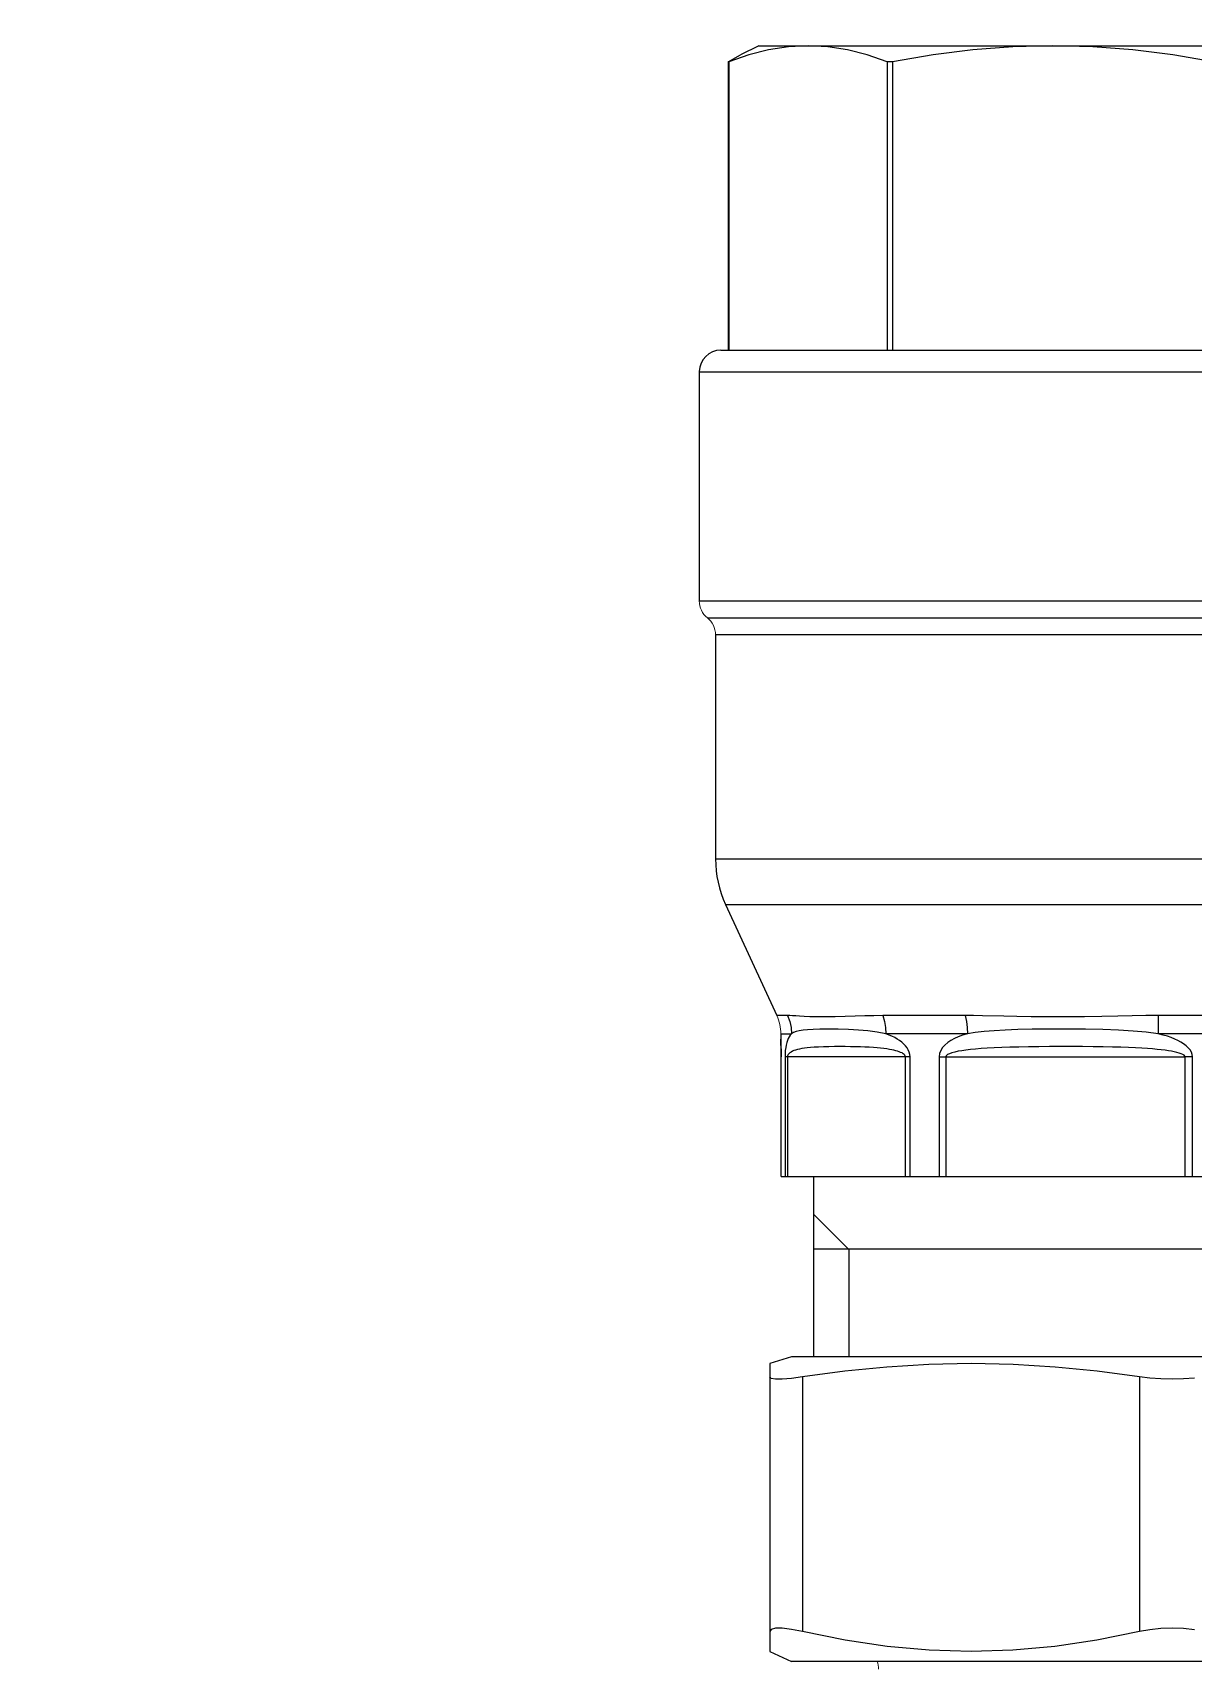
# Model space of a CAD drawing. Header units: millimetres. Extents: x 898 to 1196, y 229 to 443.
# Drawn here: x 1159.88379 to 1159.91854, y 410.32592 to 410.37469 of the extents above; entities that cross this region are included whole.
import ezdxf

# ---------------------------------------------------------------- set-up
doc = ezdxf.new("R2010")
doc.units = ezdxf.units.MM
doc.layers.get('0').update_dxf_attribs({"color": 41})
for name, color, linetype, lineweight in [('0-ALIM-FL-EF-Empreintes', 5, 'Continuous', 5), ('CHAUFFAGE', 4, 'Continuous', 5), ('COMMANDE CH SOL', 20, 'Continuous', 35)]:
    doc.layers.add(name, color=color, linetype=linetype, lineweight=lineweight)
doc.layers.add('collecteur', color=7, linetype='Continuous')

# ---------------------------------------------------------------- blocks, each defined once
blk = doc.blocks.new('*E1108110874391062356296280')
at = {"linetype": 'Continuous'}
blk.add_arc((7.4653, -1.6652), 0.1, 90, 110.48732, dxfattribs=at)
at = {"linetype": 'ByBlock'}
for centre, radius, start, end in [((4.5439, -2.2152), 0.2, 89.99998, 114.77515), ((2.7093, -2.4152), 0.1, 90, 141.31781), ((2.5532, -2.2902), 0.1, 270, 321.31781)]:
    blk.add_arc(centre, radius, start, end, dxfattribs=at)
blk = doc.blocks.new('cc')
at = {"layer": 'CHAUFFAGE', "color": 1, "linetype": 'ByBlock', "lineweight": -3}
for p, q in [((2305.241952, 628.984741), (2305.21721, 628.984741)), ((2305.228356, 628.984253), (2305.229566, 628.984463)), ((2305.229566, 628.984463), (2305.230763, 628.984616)), ((2305.230763, 628.984616), (2305.231958, 628.98471)), ((2305.231958, 628.98471), (2305.233154, 628.984741)), ((2305.233154, 628.984741), (2305.23435, 628.98471)), ((2305.23435, 628.98471), (2305.235546, 628.984616)), ((2305.235546, 628.984616), (2305.236742, 628.984463)), ((2305.236742, 628.984463), (2305.237952, 628.984253)), ((2305.238113, 628.984253), (2305.23871, 628.984463)), ((2305.23871, 628.984463), (2305.239301, 628.984616)), ((2305.239301, 628.984616), (2305.239892, 628.98471)), ((2305.239892, 628.98471), (2305.240482, 628.984741)), ((2305.240482, 628.984741), (2305.241073, 628.98471)), ((2305.241073, 628.98471), (2305.241663, 628.984616)), ((2305.241663, 628.984616), (2305.242255, 628.984463)), ((2305.241952, 628.984741), (2305.242503, 628.984465)), ((2305.242255, 628.984463), (2305.242851, 628.984253)), ((2305.242872, 628.984253), (2305.242503, 628.984466)), ((2305.237952, 628.984253), (2305.238113, 628.984253)), ((2305.237952, 628.984253), (2305.237952, 628.975626)), ((2305.238113, 628.984253), (2305.238113, 628.975626)), ((2305.242851, 628.984253), (2305.242872, 628.984253)), ((2305.242851, 628.984253), (2305.242851, 628.975626)), ((2305.242872, 628.984253), (2305.242872, 628.975626)), ((2305.243093, 628.975626), (2305.216068, 628.975626)), ((2305.243742, 628.974974), (2305.215419, 628.974974)), ((2305.243742, 628.974974), (2305.243742, 628.968117)), ((2305.243742, 628.968117), (2305.215675, 628.968117)), ((2305.243498, 628.967609), (2305.216098, 628.967609)), ((2305.216334, 628.967101), (2305.243254, 628.967101)), ((2305.243254, 628.967101), (2305.243254, 628.960389)), ((2305.243254, 628.960389), (2305.216076, 628.960389)), ((2305.242888, 628.959024), (2305.216207, 628.959024)), ((2305.242954, 628.959024), (2305.24142, 628.955701)), ((2305.242954, 628.959024), (2305.242888, 628.959024)), ((2305.226826, 628.955701), (2305.230001, 628.955701)), ((2305.230001, 628.955701), (2305.229999, 628.955525)), ((2305.230001, 628.955701), (2305.230372, 628.955698)), ((2305.230372, 628.955698), (2305.230775, 628.95569)), ((2305.230775, 628.95569), (2305.231212, 628.95568)), ((2305.231212, 628.95568), (2305.231687, 628.955671)), ((2305.231687, 628.955671), (2305.232202, 628.955664)), ((2305.232202, 628.955664), (2305.232764, 628.95566)), ((2305.232764, 628.95566), (2305.233315, 628.955661)), ((2305.233315, 628.955661), (2305.233808, 628.955665)), ((2305.233808, 628.955665), (2305.234237, 628.955671)), ((2305.234237, 628.955671), (2305.234617, 628.955679)), ((2305.234617, 628.955679), (2305.235258, 628.955694)), ((2305.235258, 628.955694), (2305.23553, 628.955699)), ((2305.23553, 628.955699), (2305.235775, 628.955701)), ((2305.235775, 628.955701), (2305.23574, 628.955525)), ((2305.235775, 628.955701), (2305.238244, 628.955701)), ((2305.238244, 628.955701), (2305.238196, 628.955525)), ((2305.238244, 628.955701), (2305.238509, 628.955697)), ((2305.238509, 628.955697), (2305.238785, 628.955689)), ((2305.238785, 628.955689), (2305.239072, 628.955679)), ((2305.239072, 628.955679), (2305.23937, 628.955669)), ((2305.23937, 628.955669), (2305.239675, 628.955663)), ((2305.239675, 628.955663), (2305.239972, 628.95566)), ((2305.239972, 628.95566), (2305.240225, 628.955662)), ((2305.240225, 628.955662), (2305.240429, 628.955666)), ((2305.240429, 628.955666), (2305.240597, 628.955673)), ((2305.240597, 628.955673), (2305.240736, 628.95568)), ((2305.240736, 628.95568), (2305.240852, 628.955688)), ((2305.240852, 628.955688), (2305.240949, 628.955694)), ((2305.240949, 628.955694), (2305.241029, 628.955699)), ((2305.241029, 628.955699), (2305.241095, 628.955701)), ((2305.241095, 628.955701), (2305.241031, 628.955525)), ((2305.241095, 628.955701), (2305.24142, 628.955701)), ((2305.226853, 628.955155), (2305.229997, 628.955155)), ((2305.229726, 628.95508), (2305.229855, 628.955118)), ((2305.229855, 628.955118), (2305.229997, 628.955155)), ((2305.229999, 628.955525), (2305.229997, 628.955342)), ((2305.229997, 628.955342), (2305.229997, 628.955155)), ((2305.229997, 628.955155), (2305.230356, 628.955202)), ((2305.230356, 628.955202), (2305.230753, 628.955237)), ((2305.230753, 628.955237), (2305.231188, 628.955262)), ((2305.231188, 628.955262), (2305.231661, 628.955279)), ((2305.231661, 628.955279), (2305.232174, 628.95529)), ((2305.232174, 628.95529), (2305.232734, 628.955295)), ((2305.232734, 628.955295), (2305.233283, 628.955294)), ((2305.233283, 628.955294), (2305.233773, 628.955289)), ((2305.233773, 628.955289), (2305.2342, 628.95528)), ((2305.2342, 628.95528), (2305.234577, 628.955266)), ((2305.234577, 628.955266), (2305.234912, 628.955248)), ((2305.234912, 628.955248), (2305.23521, 628.955223)), ((2305.23521, 628.955223), (2305.235475, 628.955193)), ((2305.235475, 628.955193), (2305.235712, 628.955155)), ((2305.235719, 628.955342), (2305.235712, 628.955155)), ((2305.235712, 628.955155), (2305.235856, 628.955111)), ((2305.235712, 628.955155), (2305.238157, 628.955155)), ((2305.23574, 628.955525), (2305.235719, 628.955342)), ((2305.235856, 628.955111), (2305.235985, 628.955062)), ((2305.23797, 628.95508), (2305.238059, 628.955118)), ((2305.238059, 628.955118), (2305.238157, 628.955155)), ((2305.238167, 628.955342), (2305.238157, 628.955155)), ((2305.238157, 628.955155), (2305.238414, 628.955205)), ((2305.238196, 628.955525), (2305.238167, 628.955342)), ((2305.238414, 628.955205), (2305.238689, 628.955241)), ((2305.238689, 628.955241), (2305.238976, 628.955266)), ((2305.238976, 628.955266), (2305.239275, 628.955283)), ((2305.239275, 628.955283), (2305.239582, 628.955292)), ((2305.239582, 628.955292), (2305.239878, 628.955295)), ((2305.239878, 628.955295), (2305.240129, 628.955293)), ((2305.240129, 628.955293), (2305.240331, 628.955287)), ((2305.240331, 628.955287), (2305.240496, 628.955277)), ((2305.240496, 628.955277), (2305.240632, 628.955263)), ((2305.240632, 628.955263), (2305.240745, 628.955244)), ((2305.240745, 628.955244), (2305.240838, 628.95522)), ((2305.240838, 628.95522), (2305.240915, 628.955191)), ((2305.240915, 628.955191), (2305.240979, 628.955155)), ((2305.240992, 628.955342), (2305.240979, 628.955155)), ((2305.2413, 628.955155), (2305.240979, 628.955155)), ((2305.240979, 628.955155), (2305.241016, 628.955112)), ((2305.241031, 628.955525), (2305.240992, 628.955342)), ((2305.241016, 628.955112), (2305.241049, 628.955064)), ((2305.2413, 628.955155), (2305.2413, 628.955028)), ((2305.229007, 628.954605), (2305.229047, 628.954673)), ((2305.229047, 628.954673), (2305.2291, 628.954738)), ((2305.2291, 628.954738), (2305.229164, 628.954799)), ((2305.229164, 628.954799), (2305.229238, 628.954855)), ((2305.229238, 628.954855), (2305.22932, 628.954906)), ((2305.22932, 628.954906), (2305.229409, 628.954954)), ((2305.229409, 628.954954), (2305.229505, 628.954998)), ((2305.229505, 628.954998), (2305.22961, 628.95504)), ((2305.229521, 628.954616), (2305.229604, 628.954632)), ((2305.229604, 628.954632), (2305.229695, 628.954647)), ((2305.22961, 628.95504), (2305.229726, 628.95508)), ((2305.229695, 628.954647), (2305.229795, 628.954661)), ((2305.229795, 628.954661), (2305.229906, 628.954675)), ((2305.229906, 628.954675), (2305.23003, 628.954688)), ((2305.23003, 628.954688), (2305.230167, 628.9547)), ((2305.230167, 628.9547), (2305.230321, 628.954712)), ((2305.230321, 628.954712), (2305.230492, 628.954723)), ((2305.230492, 628.954723), (2305.23068, 628.954733)), ((2305.23068, 628.954733), (2305.230888, 628.954742)), ((2305.230888, 628.954742), (2305.231117, 628.95475)), ((2305.231117, 628.95475), (2305.231369, 628.954757)), ((2305.231369, 628.954757), (2305.231646, 628.954762)), ((2305.231646, 628.954762), (2305.231947, 628.954767)), ((2305.231947, 628.954767), (2305.232265, 628.95477)), ((2305.232265, 628.95477), (2305.232593, 628.954771)), ((2305.232593, 628.954771), (2305.232924, 628.954772)), ((2305.232924, 628.954772), (2305.233253, 628.954771)), ((2305.233253, 628.954771), (2305.233574, 628.954768)), ((2305.233574, 628.954768), (2305.233882, 628.954765)), ((2305.233882, 628.954765), (2305.234171, 628.954759)), ((2305.234171, 628.954759), (2305.234439, 628.954753)), ((2305.234439, 628.954753), (2305.234685, 628.954745)), ((2305.234685, 628.954745), (2305.234911, 628.954735)), ((2305.234911, 628.954735), (2305.235116, 628.954724)), ((2305.235116, 628.954724), (2305.235302, 628.954712)), ((2305.235302, 628.954712), (2305.235469, 628.954698)), ((2305.235469, 628.954698), (2305.23562, 628.954683)), ((2305.23562, 628.954683), (2305.235755, 628.954667)), ((2305.235755, 628.954667), (2305.235877, 628.954649)), ((2305.235877, 628.954649), (2305.235988, 628.95463)), ((2305.235985, 628.955062), (2305.236102, 628.95501)), ((2305.235988, 628.95463), (2305.236088, 628.954608)), ((2305.236102, 628.95501), (2305.236207, 628.954952)), ((2305.236207, 628.954952), (2305.236303, 628.954889)), ((2305.236303, 628.954889), (2305.236387, 628.954817)), ((2305.236387, 628.954817), (2305.236457, 628.95474)), ((2305.236457, 628.95474), (2305.236511, 628.954655)), ((2305.236511, 628.954655), (2305.236546, 628.954562)), ((2305.237452, 628.954605), (2305.237481, 628.954673)), ((2305.237481, 628.954673), (2305.23752, 628.954737)), ((2305.23752, 628.954737), (2305.237567, 628.954798)), ((2305.237567, 628.954798), (2305.237621, 628.954854)), ((2305.237621, 628.954854), (2305.23768, 628.954905)), ((2305.23768, 628.954905), (2305.237744, 628.954953)), ((2305.237744, 628.954953), (2305.237813, 628.954997)), ((2305.237755, 628.954616), (2305.237803, 628.954632)), ((2305.237803, 628.954632), (2305.237856, 628.954647)), ((2305.237813, 628.954997), (2305.237888, 628.955039)), ((2305.237856, 628.954647), (2305.237914, 628.954662)), ((2305.237888, 628.955039), (2305.23797, 628.95508)), ((2305.237914, 628.954662), (2305.237978, 628.954676)), ((2305.237978, 628.954676), (2305.238049, 628.954689)), ((2305.238049, 628.954689), (2305.238128, 628.954701)), ((2305.238128, 628.954701), (2305.238215, 628.954713)), ((2305.238215, 628.954713), (2305.238311, 628.954724)), ((2305.238311, 628.954724), (2305.238415, 628.954734)), ((2305.238415, 628.954734), (2305.238528, 628.954743)), ((2305.238528, 628.954743), (2305.238649, 628.95475)), ((2305.238649, 628.95475), (2305.238779, 628.954757)), ((2305.238779, 628.954757), (2305.238917, 628.954762)), ((2305.238917, 628.954762), (2305.239063, 628.954766)), ((2305.239063, 628.954766), (2305.239215, 628.954769)), ((2305.239215, 628.954769), (2305.239372, 628.954771)), ((2305.239372, 628.954771), (2305.239533, 628.954772)), ((2305.239533, 628.954772), (2305.239695, 628.954771)), ((2305.239695, 628.954771), (2305.239858, 628.954769)), ((2305.239858, 628.954769), (2305.240019, 628.954765)), ((2305.240019, 628.954765), (2305.240169, 628.954759)), ((2305.240169, 628.954759), (2305.240299, 628.954752)), ((2305.240299, 628.954752), (2305.24041, 628.954743)), ((2305.24041, 628.954743), (2305.240507, 628.954734)), ((2305.240507, 628.954734), (2305.240593, 628.954723)), ((2305.240593, 628.954723), (2305.24067, 628.954711)), ((2305.24067, 628.954711), (2305.240739, 628.954698)), ((2305.240739, 628.954698), (2305.240801, 628.954683)), ((2305.240801, 628.954683), (2305.240856, 628.954667)), ((2305.240856, 628.954667), (2305.240907, 628.95465)), ((2305.240907, 628.95465), (2305.240952, 628.95463)), ((2305.240952, 628.95463), (2305.240993, 628.954609)), ((2305.241049, 628.955064), (2305.241077, 628.955012)), ((2305.241077, 628.955012), (2305.241101, 628.954955)), ((2305.241101, 628.954955), (2305.241122, 628.954891)), ((2305.241122, 628.954891), (2305.241139, 628.954819)), ((2305.241139, 628.954819), (2305.241153, 628.954741)), ((2305.241153, 628.954741), (2305.241164, 628.954657)), ((2305.241164, 628.954657), (2305.241171, 628.954563)), ((2305.241286, 628.954605), (2305.241288, 628.954673)), ((2305.241289, 628.95466), (2305.241286, 628.954536)), ((2305.241288, 628.954673), (2305.241291, 628.954739)), ((2305.241293, 628.954769), (2305.241289, 628.95466)), ((2305.241291, 628.954739), (2305.241295, 628.954855)), ((2305.241297, 628.954869), (2305.241293, 628.954769)), ((2305.241295, 628.954855), (2305.241298, 628.954906)), ((2305.2413, 628.954967), (2305.241297, 628.954869)), ((2305.241298, 628.954906), (2305.241299, 628.954954)), ((2305.241299, 628.954954), (2305.2413, 628.954998)), ((2305.2413, 628.955028), (2305.2413, 628.954967)), ((2305.2413, 628.955028), (2305.2413, 628.955028)), ((2305.228975, 628.954465), (2305.228983, 628.954535)), ((2305.228975, 628.954465), (2305.229197, 628.954465)), ((2305.228975, 628.950884), (2305.228975, 628.954465)), ((2305.228983, 628.954535), (2305.229007, 628.954605)), ((2305.229197, 628.954465), (2305.229205, 628.954489)), ((2305.236558, 628.954465), (2305.229197, 628.954465)), ((2305.229197, 628.950884), (2305.229197, 628.954465)), ((2305.229205, 628.954489), (2305.229227, 628.954513)), ((2305.229227, 628.954513), (2305.229264, 628.954536)), ((2305.229264, 628.954536), (2305.229314, 628.954559)), ((2305.229314, 628.954559), (2305.229375, 628.954579)), ((2305.229375, 628.954579), (2305.229444, 628.954598)), ((2305.229444, 628.954598), (2305.229521, 628.954616)), ((2305.236088, 628.954608), (2305.236177, 628.954584)), ((2305.236177, 628.954584), (2305.236251, 628.954558)), ((2305.236251, 628.954558), (2305.236308, 628.95453)), ((2305.236308, 628.95453), (2305.236346, 628.954498)), ((2305.236346, 628.954498), (2305.236359, 628.954465)), ((2305.236359, 628.954465), (2305.236359, 628.950884)), ((2305.236546, 628.954562), (2305.236558, 628.954465)), ((2305.236558, 628.954465), (2305.236558, 628.950884)), ((2305.237429, 628.954465), (2305.237435, 628.954535)), ((2305.237429, 628.954465), (2305.241173, 628.954465)), ((2305.237429, 628.950884), (2305.237429, 628.954465)), ((2305.237435, 628.954535), (2305.237452, 628.954605)), ((2305.237566, 628.954465), (2305.237571, 628.954489)), ((2305.237566, 628.950884), (2305.237566, 628.954465)), ((2305.237571, 628.954489), (2305.237584, 628.954513)), ((2305.237584, 628.954513), (2305.237606, 628.954537)), ((2305.237606, 628.954537), (2305.237635, 628.954559)), ((2305.237635, 628.954559), (2305.23767, 628.95458)), ((2305.23767, 628.95458), (2305.237711, 628.954599)), ((2305.237711, 628.954599), (2305.237755, 628.954616)), ((2305.240993, 628.954609), (2305.241029, 628.954585)), ((2305.241029, 628.954585), (2305.241059, 628.954558)), ((2305.241059, 628.954558), (2305.241082, 628.95453)), ((2305.241082, 628.95453), (2305.241097, 628.954498)), ((2305.241097, 628.954498), (2305.241103, 628.954465)), ((2305.241103, 628.954465), (2305.241103, 628.950884)), ((2305.241171, 628.954563), (2305.241173, 628.954465)), ((2305.241173, 628.954465), (2305.241173, 628.950884)), ((2305.241285, 628.954535), (2305.241286, 628.954605)), ((2305.241285, 628.954465), (2305.241285, 628.954535)), ((2305.241286, 628.954465), (2305.241285, 628.954465)), ((2305.241285, 628.950884), (2305.241285, 628.954465)), ((2305.241286, 628.954536), (2305.241286, 628.954465)), ((2305.241286, 628.950884), (2305.241286, 628.954465)), ((2305.241286, 628.950884), (2305.217875, 628.950884)), ((2305.240324, 628.950884), (2305.240324, 628.948702)), ((2305.240324, 628.950884), (2305.240324, 628.945477)), ((2305.240322, 628.949757), (2305.239268, 628.948702)), ((2305.218837, 628.948702), (2305.240324, 628.948702)), ((2305.239267, 628.948702), (2305.239267, 628.945477)), ((2305.218186, 628.945477), (2305.240975, 628.945477)), ((2305.240975, 628.945477), (2305.241626, 628.945281)), ((2305.230248, 628.944842), (2305.230557, 628.944879)), ((2305.230557, 628.944879), (2305.231829, 628.945051)), ((2305.230557, 628.944879), (2305.230557, 628.937255)), ((2305.231829, 628.945051), (2305.233086, 628.945177)), ((2305.233086, 628.945177), (2305.234342, 628.945255)), ((2305.234342, 628.945255), (2305.235604, 628.945281)), ((2305.235604, 628.945281), (2305.236865, 628.945255)), ((2305.236865, 628.945255), (2305.238122, 628.945177)), ((2305.238122, 628.945177), (2305.239377, 628.945051)), ((2305.239377, 628.945051), (2305.240649, 628.944879)), ((2305.240649, 628.944879), (2305.240981, 628.944836)), ((2305.240649, 628.944879), (2305.240649, 628.937255)), ((2305.241583, 628.944836), (2305.241626, 628.944879)), ((2305.241626, 628.945281), (2305.241626, 628.936655)), ((2305.228914, 628.944842), (2305.229242, 628.944819)), ((2305.229242, 628.944819), (2305.229581, 628.944811)), ((2305.229581, 628.944811), (2305.229919, 628.944819)), ((2305.229919, 628.944819), (2305.230248, 628.944842)), ((2305.240981, 628.944836), (2305.241254, 628.944814)), ((2305.241254, 628.944814), (2305.241457, 628.944814)), ((2305.241457, 628.944814), (2305.241583, 628.944836)), ((2305.228915, 628.937311), (2305.229244, 628.937345)), ((2305.229244, 628.937345), (2305.229581, 628.937357)), ((2305.229581, 628.937357), (2305.229918, 628.937345)), ((2305.229918, 628.937345), (2305.230247, 628.937311)), ((2305.230247, 628.937311), (2305.230557, 628.937255)), ((2305.230557, 628.937255), (2305.231838, 628.936997)), ((2305.239369, 628.936997), (2305.240649, 628.937255)), ((2305.240649, 628.937255), (2305.240982, 628.93732)), ((2305.240982, 628.93732), (2305.241255, 628.937353)), ((2305.241255, 628.937353), (2305.241458, 628.937353)), ((2305.241458, 628.937353), (2305.241583, 628.93732)), ((2305.241583, 628.93732), (2305.241626, 628.937255)), ((2305.231838, 628.936997), (2305.233095, 628.936809)), ((2305.233095, 628.936809), (2305.234349, 628.936694)), ((2305.234349, 628.936694), (2305.235604, 628.936655)), ((2305.235604, 628.936655), (2305.236859, 628.936694)), ((2305.236859, 628.936694), (2305.238112, 628.936809)), ((2305.238112, 628.936809), (2305.239369, 628.936997)), ((2305.241626, 628.936655), (2305.240975, 628.936362)), ((2305.218186, 628.936362), (2305.240975, 628.936362))]:
    blk.add_line(p, q, dxfattribs=at)
at = {"layer": 'CHAUFFAGE', "color": 1, "linetype": 'ByBlock', "lineweight": -3, "extrusion": (0, 0, -1)}
for centre, major_axis, start_param, end_param in [((2305.243091, 628.974974), (-0.00046, 0.00046), 0.785399, 2.339239), ((2305.239998, 628.960389), (-0.002302, 0.002302), 2.356194, 2.788602)]:
    blk.add_ellipse(centre, major_axis=major_axis, ratio=1, start_param=start_param, end_param=end_param, dxfattribs=at)
at = {"layer": 'CHAUFFAGE', "color": 1, "linetype": 'ByBlock', "lineweight": -3, "extrusion": (0, 0, -1), "xscale": 0.006511055038041, "yscale": 0.006511055038041, "zscale": -0.006511055038041, "rotation": 270}
blk.add_blockref('*E1108110874391062356296280', (-2305.228179, 628.984741), dxfattribs=at)
blk = doc.blocks.new('col 100')
at = {"layer": 'collecteur', "color": 6, "extrusion": (0, 0, -1)}
blk.add_ellipse((0.056708, -0.023577), major_axis=(0.003105, 0.644759), ratio=0.264603, start_param=6.283185301670279, end_param=12.56637060884987, dxfattribs=at)

msp = doc.modelspace()

# ---------------------------------------------------------------- linework, layer by layer
at = {"layer": 'COMMANDE CH SOL', "color": 1}
msp.add_open_spline([(1159.85, 410.55), (1162.161029, 408.949212), (1164.695062, 409.290541), (1167.381192, 409.339821), (1168.288702, 409.481876), (1169.596061, 409.70123)], degree=3, dxfattribs=at)

# ---------------------------------------------------------------- block references
at = {"rotation": 180}
msp.add_blockref('col 100', (1159.817723, 410.323504), dxfattribs=at)
at = {"layer": '0-ALIM-FL-EF-Empreintes', "xscale": -1, "rotation": 359.9999999998309}
msp.add_blockref('cc', (3465.147486, -218.61044), dxfattribs=at)

doc.saveas('drawing.dxf')
